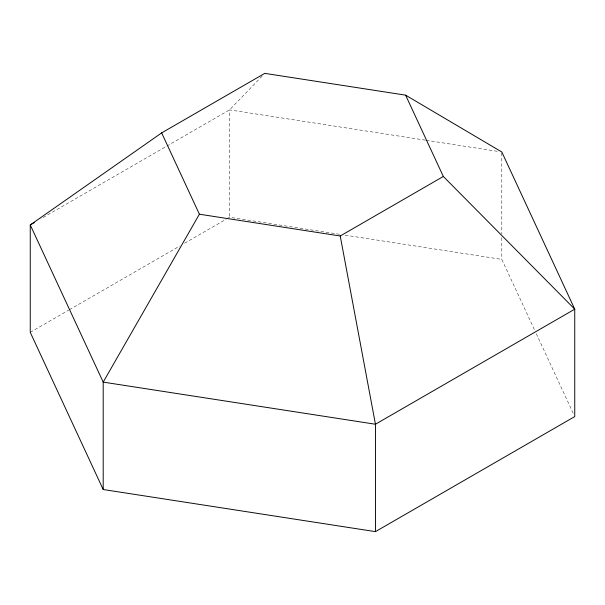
<?xml version="1.0" encoding="UTF-8"?>
<svg xmlns="http://www.w3.org/2000/svg" width="605" height="605" viewBox="0 0 605 605"><rect width="100%" height="100%" fill="white"/><g stroke="black" fill="none" stroke-linecap="round" stroke-linejoin="round"><path stroke-width="0.45" stroke-dasharray="3.02 2.27" d="M262.154 76.071L229.552 109.876L40.868 218.806M30.25 332.334L68.637 310.176M69.454 309.7L179.723 246.038M184.623 243.21L226.285 219.161M227.102 218.685L229.552 217.271L340.502 234.438M425.345 140.163L229.552 109.876L229.552 217.271M426.283 140.307L498.074 151.416M345.168 235.156L501.802 259.386L534.707 330.292M536.295 333.71L573.956 414.864M501.802 152.929L501.802 233.953M501.802 237.72L501.802 259.386"/><path stroke-width="0.91" d="M161.656 132.888L199.393 214.208L103.198 382.118L103.198 489.521L375.448 531.636L574.75 416.573L574.75 309.17L501.802 151.991L405.607 95.151L264.763 73.364L161.656 132.888L30.25 224.939L30.25 332.334L103.198 489.521M34.334 222.579L30.25 224.939L103.198 382.118L375.448 424.241L574.75 309.17L443.344 176.463L405.607 95.151M199.393 214.208L340.237 235.995L443.344 176.463M340.237 235.995L375.448 424.241L375.448 531.636"/></g></svg>
